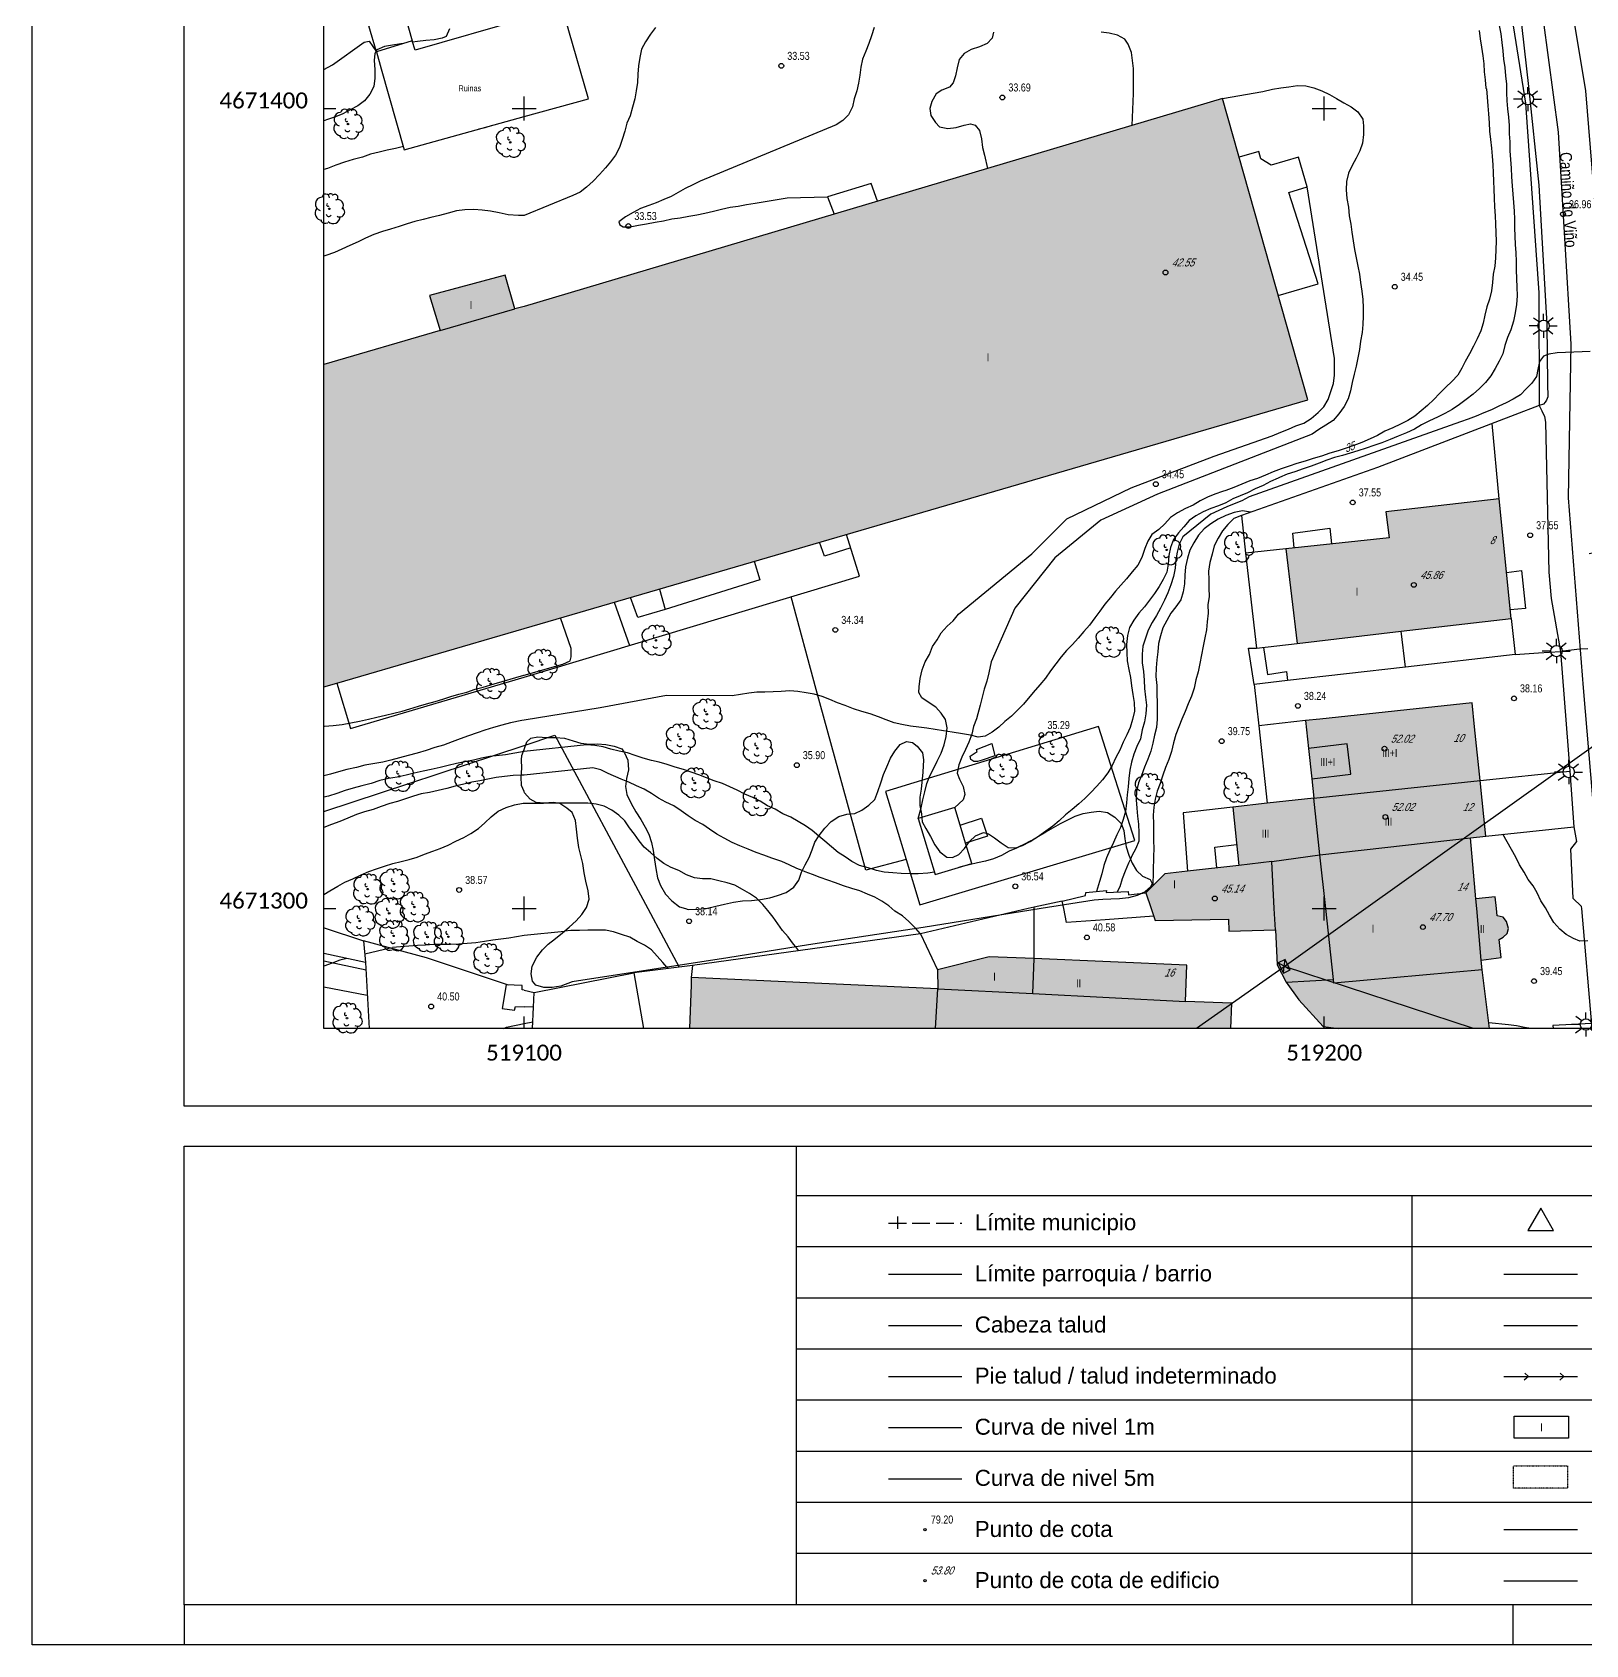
# Model space of a CAD drawing. Header units: millimetres. Extents: x 0 to 759000, y 0 to 594000.
# Drawn here: x 0 to 194132, y 0 to 201521 of the extents above; entities that cross this region are included whole.
import ezdxf
from ezdxf.enums import TextEntityAlignment as Align

# ---------------------------------------------------------------- set-up
doc = ezdxf.new("R2010")
doc.units = ezdxf.units.MM
doc.header["$LTSCALE"] = 0.05
doc.linetypes.add('CONTINU', pattern=[0, 0])
doc.linetypes.add('DISCONT', pattern=[2, 1, -1])
doc.layers.get('0').update_dxf_attribs({"color": 250})
doc.styles.add('Legend', font='calibri.ttf')
doc.styles.get("Standard").update_dxf_attribs({"font": 'arial.ttf'})
doc.styles.add('Style-Arial', font='arial.ttf')
doc.linetypes.add('ACEQUIA', pattern='A,7.5,[134,GEOGRAMA.SHX,S=1.5,R=0,X=0,Y=0],7.5', length=15)
doc.linetypes.add('TALUD', pattern='A,0.5,[132,GEOGRAMA.SHX,S=1,R=0,X=0,Y=0],1.5', length=2)

# ---------------------------------------------------------------- blocks, each defined once
blk = doc.blocks.new('COTAP')
at = {"color": 0}
blk.add_circle((0, 0), 0.3, dxfattribs=at)
blk = doc.blocks.new('ARBOL')
at = {"color": 0}
blk.add_circle((0, 0), 0.0939, dxfattribs=at)
for centre, radius, start, end in [((-0.9, 0.61), 0.852, 92.28, 254.58), ((-0.45, 1.37), 0.48, 359.2878, 173.6078), ((-0.15, 0.51), 0.192, 119.14, 310.56), ((0.16, 1.55), 0.336, 23.1565, 160.4665), ((0.7, 1.41), 0.384, 301.578, 139.328), ((1.05, 0.46), 0.708, 319.8556, 114.7656), ((1.31, -0.4), 0.612, 235.5275, 62.0275), ((-0.89, -0.54), 0.888, 142.64, 266.54), ((-0.48, -1.08), 0.72, 213.78, 295.32), ((-0.06, -0.61), 0.336, 189.64, 323.88), ((0.48, -1), 0.852, 224.67, 0.24)]:
    blk.add_arc(centre, radius, start, end, dxfattribs=at)
blk = doc.blocks.new('FAROLA')
at = {"color": 0}
for p, q in [((-0.71, 0), (-1.79, 0)), ((-1.26, 1.02), (-0.51, 0.49)), ((0, 0.71), (0, 1.51)), ((1.21, 0.98), (0.55, 0.45)), ((0.71, 0), (1.71, 0)), ((-1.3, -1.04), (-0.51, -0.48)), ((0, -0.71), (0, -1.51)), ((1.17, -1.04), (0.51, -0.49))]:
    blk.add_line(p, q, dxfattribs=at)
blk.add_circle((0, 0), 0.71, dxfattribs=at)

msp = doc.modelspace()

# ---------------------------------------------------------------- hatches: boundary and pattern name
at = {"true_color": 0xafafaf}
for points in [[(36452, 119724), (38072, 120190), (61452, 127000), (159392, 155600), (148722, 193230), (61452, 167260), (60312, 166940), (59112, 171170), (49662, 168610), (50972, 164230), (36452, 159987)], [(156642, 136960), (158062, 125140), (171062, 126660), (184802, 128270), (183302, 143210), (169162, 141580), (169572, 138330)], [(160142, 105810), (159882, 108200), (159472, 112010), (159092, 115500), (160882, 115690), (179922, 117700), (180232, 114710), (180922, 108000)], [(154912, 97870), (160922, 98720), (179732, 100850), (181632, 101070), (180922, 108000), (160142, 105810), (154322, 105170), (150022, 104690), (150762, 97400)], [(182092, 77000), (181192, 84340), (181082, 85560), (183552, 85890), (183312, 88140), (183822, 88450), (184302, 88900), (184472, 89530), (184242, 90370), (183802, 90920), (183072, 91080), (182962, 92000), (182812, 93470), (180412, 93200), (179732, 100850), (160922, 98720), (154912, 97870), (155202, 92000), (155342, 89330), (155552, 84980), (156712, 82800), (158262, 80600), (161322, 77280), (163265, 77000)], [(150762, 97400), (154912, 97870), (155202, 92000), (155342, 89330), (149532, 89190), (149482, 90680), (140332, 90500), (139832, 92000), (139172, 93980), (141542, 96350), (144352, 96680)], [(149782, 77000), (149922, 80190), (144102, 80390), (144272, 84950), (125192, 85750), (119582, 85980), (113122, 84340), (113152, 81990), (82352, 83380), (82322, 82470), (82130, 77000)]]:
    msp.add_hatch(color=253, dxfattribs=at).paths.add_polyline_path(points, flags=0)

# ---------------------------------------------------------------- linework, layer by layer
for p, q in [((480048, 56103), (95462, 56103)), ((480048, 49715), (95462, 49715)), ((480048, 43327), (95462, 43327)), ((480048, 36939), (95462, 36939)), ((480048, 30551), (95462, 30551)), ((480048, 24163), (95462, 24163)), ((480048, 17775), (95462, 17775)), ((480048, 11387), (95462, 11387)), ((19000, 5000), (19000, 0)), ((185000, 5001), (185000, 1))]:
    msp.add_line(p, q)
at = {"color": 7}
for p, q in [((188505, 54550), (186896, 51765)), ((190113, 51765), (188505, 54550)), ((186896, 51765), (190113, 51765))]:
    msp.add_line(p, q, dxfattribs=at)
for points in [[(0, 594000), (759000, 594000), (759000, 3), (0, 3)], [(18993, 589000), (754000, 589000), (754000, 67319), (18993, 67319)], [(19000, 62319), (754000, 62319), (754000, 5001), (19000, 5001)]]:
    msp.add_lwpolyline(points, close=True)
for points in [[(36452, 77000), (36452, 577000)], [(61452, 190500), (61452, 193500)], [(161452, 190500), (161452, 193500)], [(36452, 192000), (37952, 192000)], [(59952, 192000), (62952, 192000)], [(159952, 192000), (162952, 192000)], [(61452, 90500), (61452, 93500)], [(161452, 90500), (161452, 93500)], [(36452, 92000), (37952, 92000)], [(59952, 92000), (62952, 92000)], [(159952, 92000), (162952, 92000)], [(736452, 77000), (36452, 77000)], [(61452, 77000), (61452, 78500)], [(161452, 77000), (161452, 78500)]]:
    msp.add_lwpolyline(points)
at = {"ltscale": 0.25, "flags": 128}
msp.add_lwpolyline([(197471, 77000), (196192, 92000), (193862, 119590), (191982, 143340), (192292, 162520), (190722, 189030), (188212, 207750), (184752, 221270), (177212, 239100), (172962, 250730), (165422, 259210), (158662, 265500), (142652, 281000)], dxfattribs=at)
at = {"flags": 128}
for points in [[(145352, 272820), (160942, 260000), (165212, 255430), (167072, 252540), (175412, 233770), (180852, 220950), (182522, 216700), (183412, 212840), (186622, 192650), (188262, 168940), (188292, 154880), (185262, 153720), (168092, 147120), (151102, 141130), (151602, 136420)], [(185292, 228500), (187662, 224960), (188702, 222700), (189192, 220830), (189812, 218930), (190252, 217320), (194112, 194190), (195282, 179970), (196422, 158510), (196112, 136660), (194552, 136320)], [(43002, 199070), (42062, 202340), (46552, 203710), (47482, 200450)], [(61452, 190980), (69502, 193220), (67072, 201680), (66252, 204560), (61452, 203180)], [(185862, 204680), (186992, 194740), (188282, 182430), (189262, 165000), (189362, 157570), (189382, 155950), (189242, 155520), (189042, 155270), (188862, 155030), (188292, 154880), (188632, 154200), (188972, 153490), (189092, 152800), (189512, 134040), (189812, 130740), (190972, 124150)], [(61452, 203180), (47842, 199290), (47482, 200450), (43002, 199070), (43612, 196940), (46492, 186840), (61452, 190980)], [(105212, 202110), (104892, 201080), (104562, 200130), (104172, 199160), (103772, 198150), (103562, 197170), (103412, 196170), (103272, 195170), (103052, 194180), (102722, 193200), (102492, 192180), (102022, 191220), (101302, 190490), (100452, 189950), (83462, 182930), (82552, 182440), (81602, 182000), (80732, 181480), (79832, 181010), (78912, 180600), (77972, 180210), (77032, 179870), (76002, 179500), (75112, 179000), (74132, 178470), (73292, 177840), (73412, 177450), (73862, 177210), (74712, 177200), (75762, 177410), (76762, 177590), (77852, 177770), (78902, 177970), (79922, 178200), (80972, 178340), (82042, 178550), (83032, 178700), (84052, 178920), (85142, 179180), (86152, 179400), (87212, 179650), (88232, 179800), (89252, 179980), (90352, 180180), (94352, 180820), (99372, 180970)], [(120142, 201540), (119972, 200800), (119312, 200120), (118372, 199700), (117312, 199380), (116452, 198870), (115832, 198100), (115562, 197070), (115362, 196070), (115082, 195190), (114622, 194650), (113662, 194280), (112962, 193810), (112412, 192880), (112172, 192000), (112302, 191130), (112872, 190230), (113382, 189720), (114412, 189490), (115452, 189600), (116462, 189920), (117242, 190080), (117822, 189920), (118372, 189240), (118642, 188190), (118762, 187120), (118982, 186140), (119352, 184490)], [(36452, 196871), (37512, 197430), (41462, 200270), (42102, 200400), (43002, 199070)], [(321732, 200580), (316272, 198680), (166652, 92000)], [(148722, 193230), (153762, 194110), (154982, 194400), (156012, 194570), (157022, 194700), (158102, 194850), (159152, 194820), (160152, 194570), (161142, 194180), (162102, 193740), (163002, 193240), (163882, 192700), (164832, 192220), (165662, 191570), (166262, 190660), (166372, 189820), (166342, 188750), (166252, 187670), (165912, 186680), (165462, 185790), (164952, 184870), (164482, 183910), (164232, 182870), (164172, 181830), (164282, 180740), (164492, 179660), (164582, 178590), (164762, 177520), (164912, 176520), (165062, 175460), (165242, 174360), (165442, 173330), (165652, 172290), (165842, 171300), (165992, 170260), (166152, 169150), (166262, 168110), (166312, 167100), (166312, 166030), (166282, 165000), (166172, 163990), (166002, 162910), (165852, 161860), (165632, 160840), (165452, 159800), (165182, 158770), (164962, 157730), (164742, 156720), (164422, 155700), (163962, 154740), (163292, 153820), (162552, 153020), (161642, 152420), (160792, 151860), (159962, 151300), (140602, 143800), (133532, 140530), (127782, 135840), (122802, 129560), (119832, 122830), (119522, 121460), (119292, 120430), (118972, 119420), (118712, 118420), (118452, 117410), (118012, 115720), (117622, 114770), (117402, 113780), (117032, 112800), (116632, 111880), (116162, 110940), (115772, 109950), (115602, 108920), (115882, 108160), (116312, 107260), (116522, 106260), (116322, 105580), (115282, 104650)], [(36452, 119724), (38072, 120190), (61452, 127000), (159392, 155600), (148722, 193230), (61452, 167260)], [(155702, 168630), (160692, 170070), (157012, 181500), (159322, 182200), (158242, 185890), (154832, 184900), (153542, 185710), (153292, 186600), (150802, 185900)], [(105632, 180410), (104832, 182630), (99372, 180970), (100192, 178790)], [(110722, 103260), (111082, 104600), (111292, 105590), (111542, 106610), (111792, 107640), (112152, 108600), (112652, 109540), (113102, 110440), (113592, 111420), (113942, 112470), (114202, 113520), (114332, 114600), (114122, 115630), (113602, 116410), (112922, 117170), (112082, 117730), (111172, 118330), (110802, 119020), (110842, 119700), (110952, 120770), (111222, 121850), (111592, 122820), (112112, 123740), (112512, 124740), (113062, 125590), (113602, 126480), (114342, 127300), (115092, 127980), (115742, 128790), (124912, 136330), (129302, 140720), (137312, 144590), (147692, 148550), (154952, 151100), (156022, 151550), (156972, 151930), (157912, 152320), (158922, 152670), (159812, 153270), (160682, 153980), (161422, 154710), (161942, 155630), (162272, 156640), (162612, 157620), (162752, 158650), (162752, 159720), (162752, 160730), (159322, 182200)], [(61452, 167260), (60312, 166940), (59112, 171170), (49662, 168610), (50972, 164230), (36452, 159987)], [(50972, 164230), (60312, 166940)], [(183302, 143210), (182432, 152630)], [(156642, 136960), (158062, 125140), (171062, 126660), (184802, 128270), (183302, 143210), (169162, 141580), (169572, 138330), (156642, 136960)], [(157692, 137070), (157512, 138930), (162162, 139540), (162352, 137570)], [(38072, 120190), (39772, 114500), (61452, 120910), (103382, 133540), (101772, 138770)], [(102282, 137100), (99002, 136040), (98382, 137780)], [(90232, 135400), (90922, 133090), (79102, 129400)], [(156642, 136960), (151602, 136420), (153002, 124540), (158062, 125140)], [(184222, 134010), (186102, 134240), (186592, 129520), (184692, 129350)], [(78372, 131940), (79102, 129400), (75682, 128370), (74752, 130880)], [(72712, 130290), (74652, 124890)], [(109202, 98150), (104182, 96790), (97982, 119400), (94822, 130960)], [(184802, 128270), (185332, 123760), (171592, 122180), (171062, 126660)], [(153882, 124640), (154352, 121270), (156722, 121630), (156842, 120490), (152702, 120020), (151992, 124540), (153002, 124540)], [(185332, 123760), (188242, 123960), (190972, 124150)], [(190972, 124150), (192142, 109160), (192632, 102230)], [(171592, 122180), (156842, 120490)], [(152702, 120020), (153262, 114860)], [(180922, 108000), (180232, 114710), (179922, 117700), (160882, 115690), (159092, 115500), (159472, 112010), (159882, 108200), (160142, 105810)], [(159092, 115500), (153262, 114860), (154322, 105170)], [(36452, 104132), (61452, 112400), (65302, 113680), (76922, 92000), (80852, 84670)], [(61452, 111900), (61792, 112860), (62302, 113280), (63162, 113450), (64262, 113390), (65372, 113370), (66492, 113310), (67592, 112970), (68552, 112670), (69642, 112570), (70652, 112580), (71692, 112510), (72702, 112280), (73672, 111960), (74012, 111470), (74412, 110530), (74492, 109350), (74272, 108250), (74152, 107260), (74292, 106250), (74842, 105150), (75422, 104110), (76042, 103120), (76572, 102190), (77052, 101290), (77372, 100260), (77572, 99250), (77762, 98110), (77932, 97020), (78152, 95830), (78512, 94870), (79152, 93790), (79922, 92980), (80872, 92240), (81632, 92000), (81982, 91890), (83172, 91920), (83942, 92000), (84232, 92030), (85412, 92290), (86492, 92550), (87642, 92810), (88742, 92950), (89872, 93020), (91002, 93130), (92172, 93350), (93132, 93620), (94222, 94020), (95152, 94680), (95792, 95550), (96122, 96560), (96572, 97490), (97082, 98380), (97452, 99350), (97782, 100300), (98352, 101150), (99042, 102070), (99822, 102900), (100782, 103490), (101792, 103800), (102812, 103880), (103652, 104290), (104542, 104940), (105282, 105650), (105662, 106620), (106022, 107730), (106382, 108760), (106802, 109710), (107262, 110780), (107802, 111690), (108442, 112490), (109252, 112880), (109992, 112750), (110602, 112300), (111232, 111480), (111372, 110600), (111272, 109070), (111062, 106910), (110912, 105910), (110902, 104890), (111122, 103840), (111222, 102840), (111682, 102000), (112232, 100990), (112802, 99970), (113402, 99110), (114292, 98410), (115002, 98380), (115792, 98750), (116482, 99500), (117112, 100380), (117882, 101090), (118862, 101490), (119502, 101350), (120242, 100860), (121062, 100210), (121942, 99650), (122902, 99590), (123762, 99890), (124712, 100400), (125732, 101060), (126652, 101580), (127612, 102140), (128502, 102640), (129402, 103110), (130312, 103540), (131342, 103890), (132332, 104060), (133332, 104170), (134372, 103990), (135292, 103440), (136062, 102630), (136392, 101770), (136522, 100700), (136692, 99710), (137032, 98680), (137452, 97660), (137972, 96760), (138752, 96070), (139692, 95630), (139952, 95120), (139742, 94670), (139082, 94110), (138072, 93640), (136992, 93330), (135872, 93220), (134802, 93170), (133792, 93120), (132692, 93060), (126062, 92000), (111312, 89640), (97002, 87470), (86902, 85850), (67472, 82830), (66042, 82310), (64962, 82130), (63922, 82120), (62922, 82440), (62532, 82930), (62332, 83850), (62472, 84790), (63042, 85920), (63762, 86860), (64482, 87570), (65372, 88280), (66242, 88960), (67082, 89660), (67972, 90490), (68692, 91280), (69182, 92000), (69262, 92120), (69602, 93190), (69472, 94200), (69182, 95410), (68972, 96490), (68802, 97620), (68572, 98630), (68322, 99650), (68152, 100810), (68012, 101940), (67892, 103010), (67462, 104000), (66822, 104570), (65922, 105140), (65102, 105250), (64022, 105170), (62962, 105240), (62242, 105660), (61532, 106450), (61452, 106650), (61152, 107400), (61112, 108450), (61172, 109570), (61132, 110580), (61182, 111140), (61452, 111900)], [(109202, 98150), (110932, 92480), (137782, 100530), (133232, 114750), (114962, 109180), (110182, 107720), (107572, 106920), (106612, 106630), (109202, 98150)], [(120292, 111110), (118712, 110530), (118102, 110370), (117672, 110380), (117302, 110630), (117222, 111060), (117842, 111470), (118082, 111590), (117982, 111900), (119912, 112620), (120292, 111110)], [(159882, 108200), (164782, 108780), (164332, 112580), (159472, 112010)], [(180922, 108000), (192142, 109160)], [(160142, 105810), (180922, 108000)], [(179732, 100850), (181632, 101070), (180922, 108000)], [(160142, 105810), (154322, 105170), (150022, 104690), (150762, 97400)], [(161652, 92000), (160922, 98720), (160142, 105810)], [(115962, 102420), (115282, 104650), (110722, 103260), (112852, 96250), (117402, 97640), (116632, 100180), (115962, 102420)], [(115962, 102420), (118642, 103310), (119362, 101060), (116632, 100180)], [(150022, 104690), (143822, 103970), (144352, 96680)], [(154912, 97870), (160922, 98720), (179732, 100850)], [(182092, 77000), (181192, 84340), (181082, 85560), (183552, 85890), (183312, 88140), (183822, 88450), (184302, 88900), (184472, 89530), (184242, 90370), (183802, 90920), (183072, 91080), (182962, 92000), (182812, 93470), (180412, 93200), (179732, 100850)], [(181632, 101070), (192632, 102230), (192962, 100370), (192222, 99430)], [(148022, 97090), (147772, 99690), (150492, 100030)], [(192222, 99430), (192522, 93310)], [(150762, 97400), (144352, 96680), (141542, 96350), (139172, 93980), (139832, 92000)], [(154912, 97870), (150762, 97400)], [(155342, 89330), (155202, 92000), (154912, 97870)], [(128722, 92930), (125212, 92180)], [(128912, 92000), (128722, 92930), (131632, 93650), (131652, 94020), (134222, 94250), (134212, 94030), (136962, 94130), (136972, 93730), (139172, 93980)], [(180512, 92000), (180412, 93200)], [(194921, 77000), (193632, 92000), (193612, 92270), (192522, 93310)], [(124452, 92000), (110992, 88830), (82512, 84870), (82352, 83380)], [(125212, 92000), (125212, 92180), (124452, 92000)], [(125192, 85750), (125212, 92000)], [(140142, 91070), (134062, 90590), (129262, 90280), (128912, 92000)], [(139832, 92000), (140332, 90500), (149482, 90680), (149532, 89190), (155342, 89330)], [(166652, 92000), (156452, 84730), (145501, 77000)], [(156712, 82800), (162622, 83130), (161652, 92000)], [(181082, 85560), (180512, 92000)], [(36452, 89612), (36472, 89610), (41402, 87980), (41662, 85260), (36452, 86383)], [(110992, 88830), (113122, 84340)], [(155342, 89330), (155552, 84980), (156712, 82800), (158262, 80600), (161322, 77280), (163265, 77000)], [(59522, 82450), (49272, 85840), (41402, 87980)], [(36452, 85486), (41712, 84350)], [(41662, 85260), (42089, 77000)], [(82512, 84870), (75172, 83990)], [(149782, 77000), (149922, 80190), (144102, 80390), (144272, 84950), (125192, 85750), (119582, 85980), (113122, 84340), (113152, 81990), (82352, 83380), (82322, 82470)], [(125052, 81380), (125192, 85750)], [(156562, 85650), (155702, 85220)], [(156457, 84785), (155702, 85220)], [(155702, 85220), (156352, 83920)], [(156352, 83920), (156457, 84785)], [(156457, 84785), (156562, 85650)], [(157212, 84350), (156457, 84785)], [(180084, 77000), (156492, 84760)], [(157212, 84350), (156562, 85650)], [(61452, 81810), (62722, 81520), (75172, 83990), (76368, 77000)], [(156352, 83920), (157212, 84350)], [(181192, 84340), (162662, 82700), (162622, 83130)], [(41872, 81130), (36452, 82182)], [(61452, 81810), (61212, 81850), (61222, 82390), (59202, 82460), (58712, 79500), (60272, 79300), (60402, 79760), (61452, 79730)], [(62642, 79680), (62722, 81520)], [(82322, 82470), (82130, 77000)], [(112884, 77000), (113152, 81990), (125052, 81380)], [(125052, 81380), (144102, 80390)], [(62519, 77000), (62642, 79680), (61452, 79730)], [(58902, 77000), (59282, 77190), (61452, 77640), (62552, 77850)], [(194862, 77640), (190022, 77370), (190065, 77000)]]:
    msp.add_lwpolyline(points, dxfattribs=at)
for points, elevation in [([(77872, 202100), (77242, 201300), (76652, 200340), (76142, 199390), (75922, 198350), (75772, 197310), (75682, 196300), (75622, 195240), (75472, 194190), (75282, 193180), (75002, 192160), (74732, 191070), (74322, 190140), (74062, 189150), (73732, 188110), (73392, 187130), (72892, 186150), (72272, 185340), (71622, 184560), (70892, 183730), (70092, 182920), (69272, 182180), (68452, 181540), (67552, 181100), (61452, 178630), (60782, 178630), (59472, 178710), (58362, 178950), (57252, 179160), (56232, 179270), (55172, 179350), (54042, 179310), (53032, 179190), (51962, 178930), (50912, 178620), (49812, 178350), (48842, 178110), (47812, 177880), (46832, 177590), (45842, 177260), (44752, 176920), (43752, 176620), (42682, 176250), (41662, 175780), (40712, 175340), (39692, 174870), (38672, 174420), (37752, 174000), (36682, 173620), (36452, 173548)], 33000), ([(180822, 201730), (180932, 200700), (181112, 199650), (181252, 198570), (181382, 197580), (181442, 196570), (181542, 195570), (181662, 194550), (181712, 194440), (181822, 193420), (181912, 192340), (181982, 191330), (182062, 190220), (182102, 189170), (182232, 188130), (182352, 187030), (182442, 186020), (182502, 184950), (182542, 183940), (182592, 182900), (182652, 181890), (182692, 180780), (182732, 179690), (182812, 178580), (182842, 177560), (182882, 176470), (182932, 175410), (182912, 174380), (182862, 173330), (182762, 172300), (182582, 171300), (182482, 170230), (182342, 169200), (182102, 168150), (181772, 167190), (181532, 166160), (181292, 165160), (181002, 164200), (180572, 163190), (180102, 162290), (179622, 161330), (179072, 160380), (178652, 159550), (178132, 158650), (177382, 157890), (176662, 157150), (175862, 156380), (175142, 155630), (174342, 154870), (173582, 154200), (172772, 153550), (171912, 153010), (170992, 152530), (170022, 152100), (169022, 151650), (168122, 151140), (167182, 150710), (166162, 150260), (165132, 149880), (164192, 149530), (163192, 149200), (162142, 148920), (161112, 148560), (160072, 148250), (159062, 147900), (158032, 147610), (157072, 147310), (156072, 146950), (155072, 146580), (154102, 146150), (153122, 145770), (152162, 145440), (151162, 145040), (150142, 144640), (149162, 144270), (148722, 144140), (147782, 143780), (146862, 143400), (145932, 142950), (145072, 142430), (144122, 141990), (143132, 141450), (142252, 140860), (141522, 140100), (140802, 139380), (139912, 138750), (139392, 137930), (139032, 136990), (138662, 135860), (138152, 134930), (137432, 134080), (136762, 133230), (136042, 132440), (135362, 131660), (134732, 130880), (134052, 130040), (133422, 129180), (132782, 128320), (132112, 127420), (131412, 126650), (130722, 125810), (130002, 125020), (129252, 124250), (128582, 123470), (127902, 122580), (127262, 121700), (126612, 120810), (125892, 119950), (125092, 118990), (123862, 117530), (123112, 116780), (122362, 116040), (121552, 115390), (120802, 114670), (119962, 114070), (119072, 113540), (118212, 113430), (117262, 113660), (116262, 113860), (114952, 114050), (113862, 114200), (112842, 114380), (111782, 114550), (110772, 114670), (109762, 114780), (108682, 114990), (107692, 115230), (106702, 115600), (105732, 115980), (104702, 116320), (103662, 116620), (102642, 116950), (101602, 117370), (100632, 117700), (99682, 118120), (98702, 118520), (97692, 118780), (96692, 118960), (95662, 119140), (94662, 119210), (93602, 119140), (92572, 119090), (91562, 119060), (90562, 119040), (89542, 118910), (88522, 118750), (87482, 118580), (79272, 118650), (70972, 117080), (61452, 115550), (61182, 115490), (59782, 115220), (58662, 114930), (57632, 114640), (56562, 114290), (55582, 113980), (54512, 113610), (53472, 113220), (52462, 112850), (51372, 112440), (50302, 112140), (49212, 111770), (48102, 111440), (46982, 111140), (45902, 110850), (44802, 110530), (43792, 110310), (42572, 110110), (41552, 109910), (40512, 109650), (39332, 109390), (38252, 109100), (37262, 108820), (36452, 108599)], 35000), ([(52132, 201930), (51732, 200980), (51232, 200790), (50232, 200590), (49202, 200470), (48152, 200370), (47532, 200280)], 31000), ([(183312, 202370), (183502, 201310), (183642, 200240), (183752, 199210), (183862, 198170), (184032, 197100), (184112, 196060), (184212, 195020), (184232, 193940), (184262, 192930), (184352, 191930), (184462, 190910), (184552, 189850), (184572, 188840), (184632, 187820), (184642, 186690), (184712, 185620), (184802, 184530), (184872, 183440), (184922, 182320), (185012, 181290), (185102, 180260), (185202, 179170), (185232, 178160), (185222, 177080), (185272, 176020), (185302, 175000), (185392, 173940), (185422, 172850), (185432, 171820), (185482, 170690), (185512, 169660), (185552, 168580), (185462, 167510), (185312, 166460), (185092, 165420), (184782, 164350), (184352, 163390), (184032, 162360), (183772, 161340), (183332, 160400), (182812, 159510), (182262, 158590), (181622, 157750), (180872, 157000), (180072, 156270), (179202, 155640), (178372, 155010), (177452, 154360), (176532, 153880), (175622, 153400), (174622, 152960), (173612, 152450), (172712, 151930), (171742, 151450), (170702, 151030), (169672, 150610), (168642, 150190), (167642, 149860), (166682, 149530), (165632, 149210), (164682, 148920), (163722, 148630), (162742, 148370), (161782, 148050), (160802, 147670), (159832, 147280), (158822, 146940), (157772, 146600), (156822, 146280), (155882, 145890), (155682, 145780), (154742, 145360), (153812, 144890), (152832, 144440), (151882, 143980), (150952, 143580), (150032, 143190), (149152, 142710), (148222, 142330), (147272, 142000), (146322, 141570), (145422, 141100), (144562, 140500), (143912, 139700), (143242, 138940), (142622, 138110), (142242, 137120), (142012, 136140), (141962, 135030), (141792, 134030), (141332, 133130), (140832, 132240), (140222, 131380), (139622, 130550), (139002, 129710), (138272, 128910), (137672, 128050), (137122, 127130), (136862, 126130), (136752, 125020), (136792, 123970), (136822, 122970), (137052, 121900), (137222, 120880), (137362, 119850), (137542, 118770), (137702, 117760), (137722, 116680), (137492, 115650), (137182, 114640), (136792, 113710), (136312, 112800), (135892, 111810), (135422, 110870), (134952, 109890), (134392, 108980), (133742, 108110), (133022, 107300), (132282, 106510), (131552, 105770), (130792, 105080), (129962, 104400), (129102, 103720), (128332, 102970), (127542, 102310), (126662, 101680), (126062, 101250)], 36000), ([(137452, 189880), (137602, 193880), (137612, 194900), (137612, 195970), (137602, 196970), (137502, 197990), (137352, 198990), (136962, 200030), (136532, 200660), (135632, 201140), (134592, 201410), (133562, 201550)], 34000), ([(46412, 200120), (46052, 200070), (45022, 199910), (44002, 199740), (43042, 199340), (42802, 198870), (42742, 197980), (42792, 196870), (42802, 195780), (42672, 194730), (42182, 193780), (41502, 192970), (40702, 192320), (39712, 191820), (38812, 191320), (37882, 190940), (36912, 190600), (36452, 190465)], 31000), ([(57352, 189840), (56542, 189570), (55792, 189410)], 32000), ([(46382, 187230), (45402, 186980), (44362, 186770), (43342, 186550), (42262, 186280), (41252, 185930), (40122, 185620), (39012, 185300), (37932, 184910), (36892, 184490), (36452, 184356)], 32000), ([(194692, 161610), (193682, 161590), (192632, 161560), (191582, 161500), (190542, 161450), (189502, 161310), (188862, 161040), (188352, 160360), (188142, 159370), (187962, 158500), (187402, 157670), (186692, 156940), (185972, 156220), (185052, 155680), (184172, 155200), (183252, 154790), (182342, 154320), (181382, 153940), (180422, 153530), (179422, 153170), (178482, 152820), (152072, 143470), (151142, 142980), (150212, 142570), (149262, 142190), (148292, 141750), (147262, 141290), (143772, 138480), (143312, 137540), (143062, 136550), (142892, 135570), (142812, 134560), (142602, 133500), (142302, 132460), (141922, 131450), (141482, 130530), (140982, 129560), (140472, 128630), (139962, 127760), (139462, 126810), (139112, 125780), (138792, 124780), (138692, 123790), (138712, 122700), (138852, 121630), (138962, 120540), (138982, 119490), (139112, 118420), (139222, 117420), (139162, 116350), (138982, 115360), (138692, 114330), (138472, 113220), (138052, 112250), (137662, 111280), (137362, 110320), (137172, 109280), (137032, 108240), (136952, 107220), (136842, 106220), (136762, 105200), (136612, 104150), (136342, 103130), (136112, 102490)], 37000), ([(152242, 141530), (151222, 141710), (150192, 141510), (149162, 141120), (148182, 140670), (147282, 140100), (146462, 139470), (145732, 138680), (145152, 137710), (144652, 136800), (144352, 135800), (144132, 134720), (144042, 133680), (144002, 132600), (143842, 131580), (143512, 130580), (142892, 129720), (142262, 128910), (141762, 128000), (141302, 127070), (140972, 126090), (140732, 125110), (140662, 124080), (140542, 123090), (140442, 122080), (140412, 121020), (140512, 119890), (140532, 118810), (140562, 117740), (140592, 116700), (140562, 115690), (140492, 114650), (140252, 113660), (140032, 112670), (139772, 111680), (139402, 110670), (139002, 109660), (138622, 108640), (138262, 107700), (137972, 106670), (137952, 105610), (138032, 104570), (138132, 103570), (138252, 102540), (138292, 101460), (138282, 100440), (137902, 99530), (137422, 98590), (137232, 98190)], 38000), ([(151102, 141130), (150142, 140750), (149422, 140010), (148752, 139210), (148202, 138300), (147702, 137330), (147442, 136290), (147162, 135270), (146992, 134190), (147022, 133100), (147022, 132050), (147072, 131010), (146902, 129980), (146932, 128920), (146832, 127840), (146742, 126830), (146542, 125820), (146342, 124780), (146132, 123700), (145912, 122650), (145692, 121600), (145412, 120580), (145182, 119560), (144852, 118540), (144452, 117600), (144082, 116630), (143652, 115660), (143272, 114700), (142922, 113750), (142612, 112700), (142372, 111650), (142042, 110650), (141612, 109640), (141282, 108670), (140942, 107620), (140592, 106680), (140312, 105670), (140172, 104670), (140092, 103660), (140102, 102580), (140132, 101570), (140112, 100530), (140162, 99520), (140102, 98520), (140052, 94860)], 39000), ([(36452, 114797), (36522, 114800), (37612, 114880), (38712, 115010), (39792, 115230), (40882, 115440), (42002, 115670), (43052, 115920), (44162, 116170), (45172, 116420), (46222, 116690), (47202, 116970), (48282, 117310), (49272, 117590), (50342, 117880), (51302, 118180), (52302, 118490), (53292, 118790), (54292, 119060), (55332, 119410), (56342, 119680), (57712, 120100), (61412, 121180), (61452, 121180), (66292, 122550), (67212, 122980), (67362, 123450), (67342, 124500), (66002, 128330)], 34000), ([(194372, 124450), (193362, 124420), (190972, 124150)], 38000), ([(61452, 111620), (59132, 111210), (57182, 110990), (56132, 110810), (55152, 110570), (54052, 110340), (53012, 110130), (51962, 109890), (50972, 109630), (49862, 109370), (48862, 109180), (47712, 108920), (46722, 108680), (45612, 108440), (44512, 108260), (43432, 108000), (42332, 107640), (41202, 107330), (40112, 107070), (39092, 106750), (38072, 106380), (37012, 106070), (36452, 105915)], 36000), ([(73962, 111540), (73342, 111680), (72312, 111930), (71332, 112210), (70312, 112380), (69282, 112470), (61452, 111620)], 36000), ([(98292, 101070), (97462, 101760), (96632, 102330), (95712, 102900), (94792, 103420), (93802, 103860), (92832, 104420), (91892, 104860), (90952, 105430), (90032, 105870), (89052, 106280), (88102, 106790), (87192, 107210), (86272, 107640), (85222, 107960), (84242, 108330), (83302, 108720), (82322, 109040), (81372, 109370), (80322, 109680), (79322, 109990), (78362, 110280), (77372, 110520), (76332, 110810), (75362, 111150), (74382, 111450), (73962, 111540)], 36000), ([(74232, 107920), (73602, 108170), (71982, 108890), (71042, 109330), (70052, 109590), (61452, 108680)], 37000), ([(61452, 108680), (61182, 108680), (60092, 108630), (59032, 108490), (57962, 108370), (56912, 108190), (55932, 107970), (54942, 107780), (53932, 107560), (52862, 107320), (51792, 107020), (50722, 106750), (49622, 106510), (48592, 106340), (47622, 106050), (46642, 105720), (45632, 105400), (44672, 105130), (43612, 104760), (42592, 104400), (41532, 104080), (40512, 103740), (39452, 103290), (38452, 102900), (37392, 102510), (36452, 102152)], 37000), ([(96222, 96760), (95562, 97030), (94582, 97470), (93652, 97900), (92442, 98290), (91412, 98670), (90452, 99020), (89472, 99440), (88422, 99830), (87462, 100270), (86482, 100810), (85562, 101310), (84642, 101910), (83802, 102490), (82842, 102990), (81982, 103580), (81092, 104210), (80182, 104840), (79192, 105310), (78272, 105820), (77372, 106390), (76452, 106910), (75492, 107360), (74542, 107800), (74232, 107920)], 37000), ([(36452, 93768), (37192, 94220), (38172, 94800), (39082, 95290), (40072, 95740), (41082, 96220), (42042, 96620), (43012, 96980), (44002, 97290), (45042, 97640), (46112, 97890), (47092, 98130), (48082, 98440), (49032, 98800), (50042, 99170), (50982, 99510), (51972, 99940), (52932, 100420), (53912, 100890), (54802, 101390), (55752, 102020), (56542, 102720), (57352, 103460), (58212, 104160), (59202, 104640), (60262, 104960), (61352, 105180), (61452, 105180), (63872, 105180)], 38000), ([(64162, 105180), (63872, 105180)], 38000), ([(65622, 105180), (64162, 105180)], 38000), ([(77672, 98640), (77262, 99030), (76462, 99660), (75862, 100480), (75272, 101320), (74642, 102110), (74072, 102950), (73322, 103660), (72442, 104290), (71482, 104800), (70462, 105060), (69432, 105180), (65622, 105180)], 38000), ([(112762, 96550), (111902, 96420), (110702, 96350), (109692, 96350), (108592, 96370), (107532, 96490), (106472, 96570), (105482, 96760), (104452, 97100), (103372, 97390), (102432, 97870), (101592, 98450), (100722, 99030), (99892, 99700), (99062, 100420), (98292, 101070)], 36000), ([(126062, 101250), (125762, 101030), (124852, 100480), (124792, 100450)], 36000), ([(136112, 102490), (135992, 102150), (135532, 101220), (135122, 100240), (134662, 99310), (134222, 98360), (133922, 97390), (133662, 96360), (133362, 95370), (132982, 94140)], 37000), ([(194382, 87980), (193372, 87940), (192602, 88260), (191692, 88750), (190892, 89450), (190152, 90260), (189602, 91180), (189092, 92100), (188522, 92990), (188062, 93960), (187552, 94840), (186932, 95650), (186422, 96560), (185872, 97480), (185392, 98410), (183772, 101300)], 39000), ([(123382, 99760), (123012, 99570), (122082, 99160), (121122, 98640), (120122, 98230), (119122, 97920), (118132, 97720), (117062, 97460), (116042, 97200), (115772, 97140)], 36000), ([(124792, 100450), (123922, 100030), (123382, 99760)], 36000), ([(90712, 93100), (90502, 93310), (89632, 93880), (88742, 94390), (87782, 94910), (86832, 95220), (85782, 95470), (84802, 95710), (83762, 95730), (82762, 95830), (81762, 96230), (80792, 96750), (79832, 97150), (78912, 97650), (78072, 98260), (77672, 98640)], 38000), ([(110422, 89500), (110332, 89610), (109562, 90390), (108732, 91110), (107802, 91690), (107032, 92330), (106152, 92910), (105302, 93440), (104362, 93810), (103412, 94240), (102432, 94530), (101382, 94840), (100392, 95210), (99412, 95560), (98472, 95890), (97512, 96260), (96572, 96610), (96222, 96760)], 37000), ([(137232, 98190), (136982, 97660), (136572, 96680), (136202, 95720), (135902, 94720), (135572, 94080)], 38000), ([(95422, 87220), (95142, 87570), (94462, 88460), (93772, 89260), (93152, 90080), (92572, 90940), (91922, 91770), (91282, 92530), (90712, 93100)], 38000), ([(44942, 87020), (45022, 87200), (46032, 87260), (47042, 87360), (48122, 87430), (49122, 87490), (50142, 87550), (51232, 87550), (52282, 87560), (53302, 87590), (54362, 87680), (55452, 87770), (56502, 87930), (57542, 88090), (58542, 88210), (59552, 88350), (61452, 88660), (66522, 89200)], 39000), ([(79312, 84670), (78802, 85260), (78102, 86050), (77372, 86830), (76502, 87410), (75612, 87870), (74692, 88410), (73652, 88760), (72632, 89090), (71632, 89290), (70512, 89310), (69422, 89300), (68382, 89270), (67312, 89280), (66522, 89200)], 39000), ([(110992, 88830), (110422, 89500)], 37000), ([(44742, 87070), (41562, 86300)], 40000), ([(95802, 86720), (95422, 87220)], 38000), ([(39322, 85770), (38442, 85560), (37472, 85170), (36452, 84803)], 40000), ([(79462, 84500), (79312, 84670)], 39000), ([(187287, 77000), (186472, 77140), (185492, 77340), (184462, 77460), (182002, 77730)], 40000)]:
    msp.add_lwpolyline(points, dxfattribs=dict(elevation=elevation))
at = {"extrusion": (0, 0, -1)}
for points in [[(-95462, 62318), (-95462, 4999)], [(-172379, 56103), (-172379, 4999)]]:
    msp.add_lwpolyline(points, dxfattribs=at)
at = {"color": 2, "extrusion": (0, 0, -1), "flags": 128}
for points in [[(-106988, 52693), (-109251, 52693)], [(-108119, 53501), (-108119, 51966)], [(-109978, 52693), (-112159, 52693)], [(-112967, 52693), (-115149, 52693)], [(-115957, 52693), (-116178, 52693)]]:
    msp.add_lwpolyline(points, dxfattribs=at)
at = {"color": 2, "linetype": 'CONTINU', "extrusion": (0, 0, -1)}
msp.add_lwpolyline([(-106988, 46305), (-116178, 46305)], dxfattribs=at)
at = {"color": 5, "linetype": 'CONTINU', "extrusion": (0, 0, -1)}
msp.add_lwpolyline([(-183905, 46305), (-193095, 46305)], dxfattribs=at)
at = {"color": 3, "linetype": 'TALUD', "extrusion": (0, 0, -1)}
msp.add_lwpolyline([(-106988, 39917), (-116178, 39917)], dxfattribs=at)
at = {"color": 4, "linetype": 'CONTINU', "extrusion": (0, 0, -1)}
msp.add_lwpolyline([(-183905, 39917), (-193095, 39917)], dxfattribs=at)
msp.add_lwpolyline([(-183905, 39917), (-193095, 39917)], dxfattribs=at)
at = {"color": 3, "linetype": 'CONTINU', "extrusion": (0, 0, -1)}
msp.add_lwpolyline([(-106988, 33529), (-116178, 33529)], dxfattribs=at)
at = {"color": 5, "linetype": 'ACEQUIA', "extrusion": (0, 0, -1)}
msp.add_lwpolyline([(-183905, 33529), (-193095, 33529)], dxfattribs=at)
at = {"color": 170, "extrusion": (0, 0, -1), "flags": 128}
for points in [[(-186511, 33948), (-186964, 33544), (-186430, 33059)], [(-190955, 33948), (-191408, 33544), (-190874, 33059)]]:
    msp.add_lwpolyline(points, dxfattribs=at)
at = {"color": 2}
msp.add_lwpolyline([(185196, 28586), (191983, 28586), (191983, 25824), (185196, 25824)], close=True, dxfattribs=at)
at = {"color": 40, "linetype": 'CONTINU', "extrusion": (0, 0, -1)}
msp.add_lwpolyline([(-106988, 27141), (-116178, 27141)], dxfattribs=at)
at = {"color": 2, "linetype": 'DISCONT'}
msp.add_lwpolyline([(185083, 22349), (191869, 22349), (191869, 19587), (185083, 19587), (185083, 22349)], dxfattribs=at)
at = {"color": 34, "linetype": 'CONTINU', "extrusion": (0, 0, -1)}
msp.add_lwpolyline([(-106988, 20753), (-116178, 20753)], dxfattribs=at)
at = {"color": 7, "extrusion": (0, 0, -1), "flags": 128}
msp.add_lwpolyline([(-193095, 14365), (-183884, 14374)], dxfattribs=at)
at = {"color": 1, "linetype": 'CONTINU', "extrusion": (0, 0, -1)}
msp.add_lwpolyline([(-183905, 7977), (-193095, 7977)], dxfattribs=at)
at = {"color": 9}
for centre in [(111546, 14387), (111569, 8015)]:
    msp.add_circle(centre, 150, dxfattribs=at)

# ---------------------------------------------------------------- block references
at = {"xscale": 1000, "yscale": 1000, "zscale": 1000}
for name, p in [('COTAP', (93602, 197320, 33530)), ('COTAP', (121232, 193370, 33690)), ('FAROLA', (186892, 193160)), ('ARBOL', (39462, 190050)), ('ARBOL', (59732, 187760)), ('ARBOL', (37122, 179450)), ('COTAP', (74492, 177300, 33530)), ('COTAP', (191292, 178780, 36960)), ('COTAP', (141612, 171500, 42550)), ('COTAP', (170262, 169710, 34450)), ('FAROLA', (188862, 164830)), ('COTAP', (140402, 145040, 34450)), ('COTAP', (165012, 142760, 37550)), ('ARBOL', (150732, 137180)), ('ARBOL', (141772, 136830)), ('COTAP', (187182, 138660, 37550)), ('COTAP', (172652, 132450, 45860)), ('ARBOL', (77932, 125520)), ('COTAP', (100352, 126830, 34340)), ('ARBOL', (134662, 125290)), ('FAROLA', (190482, 124190)), ('ARBOL', (63712, 122490)), ('ARBOL', (57282, 120100)), ('ARBOL', (84302, 116290)), ('COTAP', (158162, 117330, 38240)), ('COTAP', (185162, 118270, 38160)), ('ARBOL', (80972, 113190)), ('ARBOL', (90622, 112030)), ('ARBOL', (127552, 112220)), ('COTAP', (126112, 113690, 35290)), ('COTAP', (148642, 112930, 39750)), ('ARBOL', (121292, 109420)), ('COTAP', (168982, 111980, 52020)), ('ARBOL', (45872, 108520)), ('ARBOL', (54592, 108570)), ('ARBOL', (82802, 107700)), ('COTAP', (95542, 109930, 35900)), ('ARBOL', (139552, 106980)), ('ARBOL', (150692, 107130)), ('FAROLA', (192002, 109070)), ('ARBOL', (90572, 105470)), ('COTAP', (169092, 103450, 52020)), ('ARBOL', (45202, 95080)), ('ARBOL', (41912, 94430)), ('COTAP', (122842, 94780, 36540)), ('ARBOL', (44602, 91410)), ('ARBOL', (47732, 92200)), ('COTAP', (53352, 94330, 38570)), ('COTAP', (147782, 93260, 45140)), ('ARBOL', (40932, 90450)), ('COTAP', (82082, 90420, 38140)), ('ARBOL', (45152, 88590)), ('ARBOL', (49392, 88440)), ('ARBOL', (52012, 88480)), ('COTAP', (131792, 88400, 40580)), ('COTAP', (173782, 89690, 47700)), ('ARBOL', (56932, 85730)), ('COTAP', (187672, 82940, 39450)), ('ARBOL', (39342, 78310)), ('COTAP', (49852, 79770, 40500)), ('FAROLA', (194152, 77520))]:
    msp.add_blockref(name, p, dxfattribs=at)

# ---------------------------------------------------------------- texts
at = {"width": 0.8}
for s, height, p in [('33.53', 1000, (94352, 198070, 33530)), ('Ruinas', 750, (53262, 194140)), ('33.69', 1000, (121982, 194120, 33690)), ('36.96', 1000, (192042, 179530, 36960)), ('33.53', 1000, (75242, 178050, 33530)), ('34.45', 1000, (171012, 170460, 34450)), ('I', 1000, (119282, 160380)), ('34.45', 1000, (141152, 145790, 34450)), ('37.55', 1000, (165762, 143510, 37550)), ('37.55', 1000, (187932, 139410, 37550)), ('I', 1000, (165382, 131120)), ('34.34', 1000, (101102, 127580, 34340)), ('38.24', 1000, (158912, 118080, 38240)), ('38.16', 1000, (185912, 119020, 38160)), ('35.29', 1000, (126862, 114440, 35290)), ('39.75', 1000, (149392, 113680, 39750)), ('35.90', 1000, (96292, 110680, 35900)), ('III+I', 1000, (168692, 110960)), ('III', 1000, (169022, 102360)), ('38.57', 1000, (54102, 95080, 38570)), ('36.54', 1000, (123592, 95530, 36540)), ('I', 1000, (142591, 94538)), ('38.14', 1000, (82832, 91170, 38140)), ('40.58', 1000, (132542, 89150, 40580)), ('I', 1000, (167392, 89010)), ('39.45', 1000, (188422, 83690, 39450)), ('40.50', 1000, (50602, 80520, 40500))]:
    msp.add_text(s, height=height, dxfattribs=at).set_placement(p)
at = {"style": 'Legend'}
for s, p in [('4671400', (34452, 192000)), ('4671300', (34452, 92000))]:
    msp.add_text(s, height=2000, dxfattribs=at).set_placement(p, align=Align.RIGHT)
at = {"width": 0.8}
for s, height, rotation, p in [('Camiño do Viño', 1500, 273.38927, (190877, 186491)), ('I', 1000, 359.99, (54672, 166950)), ('III+I', 1000, 359.99, (160937, 109817)), ('III', 1000, 359.99, (153642, 100860)), ('II', 1000, 359.99, (180912, 88950)), ('I', 1000, 359.99, (120082, 83000)), ('II', 1000, 359.99, (130452, 82170))]:
    msp.add_text(s, height=height, rotation=rotation, dxfattribs=at).set_placement(p)
at = {"oblique": 25, "width": 0.8}
for s, p in [('42.55', (142362, 172250, 42550)), ('8', (182114, 137553)), ('45.86', (173402, 133200, 45860)), ('52.02', (169732, 112730, 52020)), ('10', (177566, 112823)), ('52.02', (169842, 104200, 52020)), ('12', (178715, 104180)), ('45.14', (148532, 94010, 45140)), ('14', (178035, 94220)), ('47.70', (174532, 90440, 47700)), ('16', (141432, 83510))]:
    msp.add_text(s, height=1000, dxfattribs=at).set_placement(p)
msp.add_text('35', height=1000, rotation=20.42, dxfattribs=at).set_placement((164552, 149660, 35000), align=Align.MIDDLE_CENTER)
at = {"style": 'Legend'}
for s, p in [('519100', (61452, 73000)), ('519200', (161452, 73000))]:
    msp.add_text(s, height=2000, dxfattribs=at).set_placement(p, align=Align.CENTER)
at = {"style": 'Style-Arial'}
for s, p in [('Límite municipio', (117776, 51798)), ('Límite parroquia / barrio', (117776, 45410)), ('Cabeza talud', (117776, 39022)), ('Pie talud / talud indeterminado', (117776, 32634)), ('Curva de nivel 1m', (117776, 26246)), ('Curva de nivel 5m', (117776, 19858)), ('Punto de cota', (117776, 13470)), ('Punto de cota de edificio', (117776, 7082))]:
    msp.add_text(s, height=2000, dxfattribs=at).set_placement(p)
at = {"color": 9, "style": 'Style-Arial', "oblique": 22.5, "width": 0.8}
msp.add_text('53.80', height=1000, dxfattribs=at).set_placement((112266, 8782, -79200))
at = {"color": 7, "insert": (188452, 26684), "char_height": 1000, "attachment_point": 7, "rotation": 359.99, "line_spacing_factor": 1.1, "style": 'Style-Arial'}
msp.add_mtext('\\W0.800000;I', dxfattribs=at)
at = {"color": 9, "insert": (112296, 15137, -79200), "char_height": 1000, "attachment_point": 7, "line_spacing_factor": 1.1, "style": 'Style-Arial'}
msp.add_mtext('\\W0.800000;79.20', dxfattribs=at)

doc.saveas('drawing.dxf')
